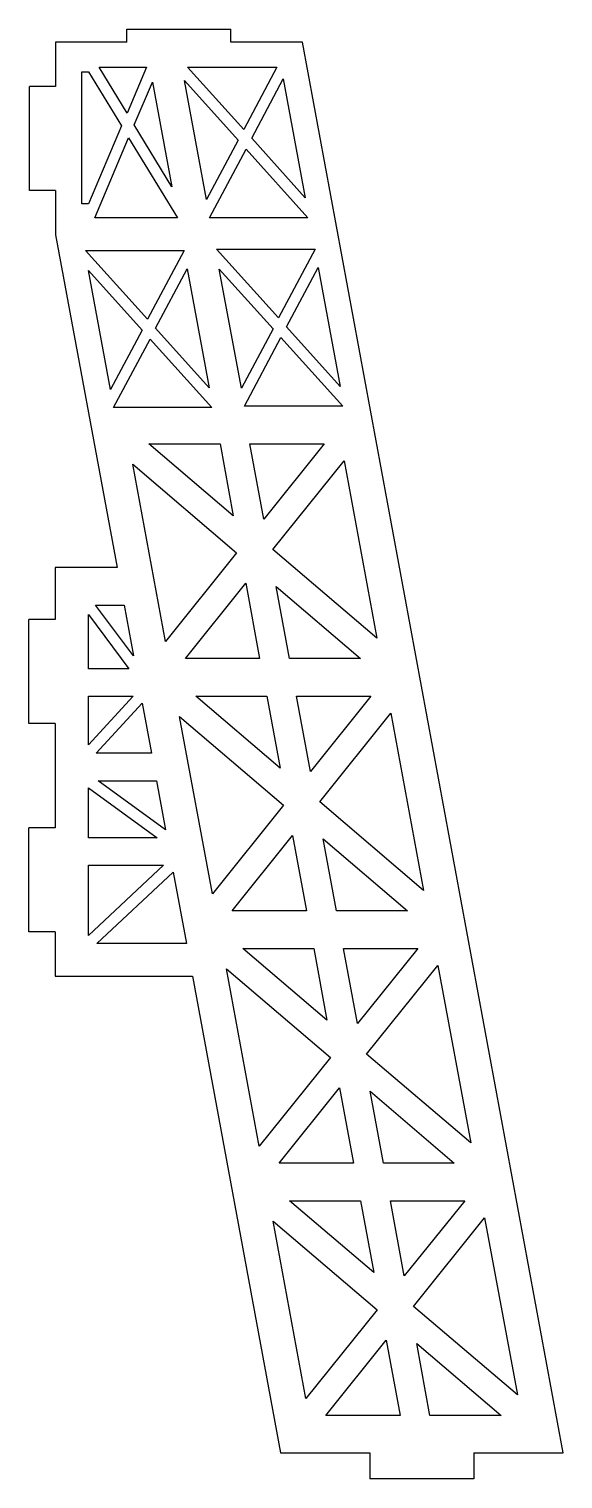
# Model space of a CAD drawing. Header units: millimetres. Extents: x -23918 to -23672, y -15150 to -14482.
import ezdxf

# ---------------------------------------------------------------- set-up
doc = ezdxf.new("R2010")
doc.units = ezdxf.units.MM

msp = doc.modelspace()

# ---------------------------------------------------------------- linework, layer by layer
for p, q in [((-23873.23, -14481.82, 24476.42), (-23825.23, -14481.82, 24476.42)), ((-23873.23, -14487.82, 24476.42), (-23873.23, -14481.82, 24476.42)), ((-23825.23, -14487.82, 24476.42), (-23825.23, -14481.82, 24476.42)), ((-23873.23, -14487.82, 24476.42), (-23906.1, -14487.82, 24476.42)), ((-23906.1, -14487.82, 24476.42), (-23906.1, -14508.26, 24476.42)), ((-23792.23, -14487.82, 24476.42), (-23825.23, -14487.82, 24476.42)), ((-23672.09, -15138.24, 24476.42), (-23792.23, -14487.82, 24476.42)), ((-23893.95, -14562.37, 24476.42), (-23893.95, -14501.59, 24476.42)), ((-23893.95, -14501.59, 24476.42), (-23890.95, -14501.59, 24476.42)), ((-23890.95, -14501.59, 24476.42), (-23875.67, -14526.51, 24476.42)), ((-23886.04, -14499.46, 24476.42), (-23864.15, -14499.46, 24476.42)), ((-23873.16, -14520.6, 24476.42), (-23886.04, -14499.46, 24476.42)), ((-23864.15, -14499.46, 24476.42), (-23873.16, -14520.6, 24476.42)), ((-23845.24, -14499.46, 24476.42), (-23804.15, -14499.46, 24476.42)), ((-23819.35, -14528.09, 24476.42), (-23845.24, -14499.46, 24476.42)), ((-23804.15, -14499.46, 24476.42), (-23819.35, -14528.09, 24476.42)), ((-23815.67, -14532.21, 24476.42), (-23801.14, -14504.84, 24476.42)), ((-23801.14, -14504.84, 24476.42), (-23791.02, -14559.67, 24476.42)), ((-23906.1, -14508.26, 24476.42), (-23918.1, -14508.26, 24476.42)), ((-23918.1, -14556.26, 24476.42), (-23918.1, -14508.26, 24476.42)), ((-23869.82, -14526.07, 24476.42), (-23861.44, -14506.27, 24476.42)), ((-23861.44, -14506.27, 24476.42), (-23852.44, -14554.61, 24476.42)), ((-23846.7, -14505.6, 24476.42), (-23821.95, -14533.07, 24476.42)), ((-23836.48, -14560.45, 24476.42), (-23846.7, -14505.6, 24476.42)), ((-23875.67, -14526.51, 24476.42), (-23890.95, -14562.37, 24476.42)), ((-23852.44, -14554.61, 24476.42), (-23869.82, -14526.07, 24476.42)), ((-23888.07, -14568.82, 24476.42), (-23872.42, -14532.03, 24476.42)), ((-23872.42, -14532.03, 24476.42), (-23849.88, -14568.82, 24476.42)), ((-23821.95, -14533.07, 24476.42), (-23836.48, -14560.45, 24476.42)), ((-23835.06, -14568.82, 24476.42), (-23818.27, -14537.19, 24476.42)), ((-23818.27, -14537.19, 24476.42), (-23789.78, -14568.82, 24476.42)), ((-23791.02, -14559.67, 24476.42), (-23815.67, -14532.21, 24476.42)), ((-23906.1, -14556.26, 24476.42), (-23918.1, -14556.26, 24476.42)), ((-23906.1, -14556.26, 24476.42), (-23906.1, -14576.71, 24476.42)), ((-23890.95, -14562.37, 24476.42), (-23893.95, -14562.37, 24476.42)), ((-23849.88, -14568.82, 24476.42), (-23888.07, -14568.82, 24476.42)), ((-23789.78, -14568.82, 24476.42), (-23835.06, -14568.82, 24476.42)), ((-23906.1, -14576.71, 24476.42), (-23877.69, -14730.02, 24476.42)), ((-23892.26, -14584, 24476.42), (-23846.86, -14584, 24476.42)), ((-23863.66, -14615.63, 24476.42), (-23892.26, -14584, 24476.42)), ((-23846.86, -14584, 24476.42), (-23863.66, -14615.63, 24476.42)), ((-23831.84, -14583.36, 24476.42), (-23786.45, -14583.36, 24476.42)), ((-23803.24, -14614.99, 24476.42), (-23831.84, -14583.36, 24476.42)), ((-23786.45, -14583.36, 24476.42), (-23803.24, -14614.99, 24476.42)), ((-23799.56, -14619.11, 24476.42), (-23785.03, -14591.74, 24476.42)), ((-23785.03, -14591.74, 24476.42), (-23774.91, -14646.57, 24476.42)), ((-23891.01, -14593.14, 24476.42), (-23866.26, -14620.61, 24476.42)), ((-23880.79, -14647.99, 24476.42), (-23891.01, -14593.14, 24476.42)), ((-23859.97, -14619.75, 24476.42), (-23845.47, -14592.42, 24476.42)), ((-23845.47, -14592.42, 24476.42), (-23835.26, -14647.27, 24476.42)), ((-23830.6, -14592.5, 24476.42), (-23805.84, -14619.97, 24476.42)), ((-23820.38, -14647.35, 24476.42), (-23830.6, -14592.5, 24476.42)), ((-23866.26, -14620.61, 24476.42), (-23880.79, -14647.99, 24476.42)), ((-23879.36, -14656.36, 24476.42), (-23862.57, -14624.73, 24476.42)), ((-23862.57, -14624.73, 24476.42), (-23834.08, -14656.36, 24476.42)), ((-23835.26, -14647.27, 24476.42), (-23859.97, -14619.75, 24476.42)), ((-23805.84, -14619.97, 24476.42), (-23820.38, -14647.35, 24476.42)), ((-23818.95, -14655.72, 24476.42), (-23802.16, -14624.09, 24476.42)), ((-23802.16, -14624.09, 24476.42), (-23773.67, -14655.72, 24476.42)), ((-23774.91, -14646.57, 24476.42), (-23799.56, -14619.11, 24476.42)), ((-23834.08, -14656.36, 24476.42), (-23879.36, -14656.36, 24476.42)), ((-23773.67, -14655.72, 24476.42), (-23818.95, -14655.72, 24476.42)), ((-23824.17, -14706.2, 24476.42), (-23863.04, -14673.06, 24476.42)), ((-23863.04, -14673.06, 24476.42), (-23830.28, -14673.06, 24476.42)), ((-23830.28, -14673.06, 24476.42), (-23824.17, -14706.2, 24476.42)), ((-23816.54, -14673.06, 24476.42), (-23782.26, -14673.06, 24476.42)), ((-23810.11, -14707.74, 24476.42), (-23816.54, -14673.06, 24476.42)), ((-23782.26, -14673.06, 24476.42), (-23810.11, -14707.74, 24476.42)), ((-23855.47, -14764.17, 24476.42), (-23870.57, -14682.45, 24476.42)), ((-23870.57, -14682.45, 24476.42), (-23822.63, -14723.31, 24476.42)), ((-23805.91, -14721.77, 24476.42), (-23773.07, -14680.91, 24476.42)), ((-23773.07, -14680.91, 24476.42), (-23757.97, -14762.63, 24476.42)), ((-23822.63, -14723.31, 24476.42), (-23855.47, -14764.17, 24476.42)), ((-23757.97, -14762.63, 24476.42), (-23805.91, -14721.77, 24476.42)), ((-23877.69, -14730.02, 24476.42), (-23906.39, -14730.02, 24476.42)), ((-23906.39, -14730.02, 24476.42), (-23906.39, -14754.02, 24476.42)), ((-23846.28, -14772.02, 24476.42), (-23818.43, -14737.34, 24476.42)), ((-23818.43, -14737.34, 24476.42), (-23812, -14772.02, 24476.42)), ((-23798.26, -14772.02, 24476.42), (-23804.37, -14738.88, 24476.42)), ((-23804.37, -14738.88, 24476.42), (-23765.5, -14772.02, 24476.42)), ((-23890.99, -14776.72, 24476.42), (-23890.99, -14751.78, 24476.42)), ((-23890.99, -14751.78, 24476.42), (-23872.38, -14776.72, 24476.42)), ((-23870.16, -14770.84, 24476.42), (-23887.69, -14747.35, 24476.42)), ((-23887.69, -14747.35, 24476.42), (-23874.47, -14747.35, 24476.42)), ((-23874.47, -14747.35, 24476.42), (-23870.16, -14770.84, 24476.42)), ((-23906.39, -14754.02, 24476.42), (-23918.39, -14754.02, 24476.42)), ((-23918.39, -14802.02, 24476.42), (-23918.39, -14754.02, 24476.42)), ((-23812, -14772.02, 24476.42), (-23846.28, -14772.02, 24476.42)), ((-23765.5, -14772.02, 24476.42), (-23798.26, -14772.02, 24476.42)), ((-23872.38, -14776.72, 24476.42), (-23890.99, -14776.72, 24476.42)), ((-23890.99, -14811.81, 24476.42), (-23890.99, -14789.35, 24476.42)), ((-23890.99, -14789.35, 24476.42), (-23870.32, -14789.35, 24476.42)), ((-23870.32, -14789.35, 24476.42), (-23890.99, -14811.81, 24476.42)), ((-23802.56, -14822.49, 24476.42), (-23841.43, -14789.35, 24476.42)), ((-23841.43, -14789.35, 24476.42), (-23808.67, -14789.35, 24476.42)), ((-23808.67, -14789.35, 24476.42), (-23802.56, -14822.49, 24476.42)), ((-23788.5, -14824.03, 24476.42), (-23794.94, -14789.35, 24476.42)), ((-23794.94, -14789.35, 24476.42), (-23760.65, -14789.35, 24476.42)), ((-23760.65, -14789.35, 24476.42), (-23788.5, -14824.03, 24476.42)), ((-23887.39, -14815.72, 24476.42), (-23866.12, -14792.62, 24476.42)), ((-23866.12, -14792.62, 24476.42), (-23861.94, -14815.72, 24476.42)), ((-23833.77, -14880.46, 24476.42), (-23848.95, -14798.75, 24476.42)), ((-23848.95, -14798.75, 24476.42), (-23801.02, -14839.61, 24476.42)), ((-23784.3, -14838.07, 24476.42), (-23751.46, -14797.21, 24476.42)), ((-23751.46, -14797.21, 24476.42), (-23736.36, -14878.92, 24476.42)), ((-23906.39, -14802.02, 24476.42), (-23918.39, -14802.02, 24476.42)), ((-23906.39, -14802.02, 24476.42), (-23906.39, -14850.02, 24476.42)), ((-23861.94, -14815.72, 24476.42), (-23887.39, -14815.72, 24476.42)), ((-23890.99, -14854.72, 24476.42), (-23890.99, -14831.63, 24476.42)), ((-23890.99, -14831.63, 24476.42), (-23859.25, -14854.72, 24476.42)), ((-23855.45, -14850.93, 24476.42), (-23886.49, -14828.35, 24476.42)), ((-23886.49, -14828.35, 24476.42), (-23859.63, -14828.35, 24476.42)), ((-23859.63, -14828.35, 24476.42), (-23855.45, -14850.93, 24476.42)), ((-23736.36, -14878.92, 24476.42), (-23784.3, -14838.07, 24476.42)), ((-23801.02, -14839.61, 24476.42), (-23833.77, -14880.46, 24476.42)), ((-23906.39, -14850.02, 24476.42), (-23918.39, -14850.02, 24476.42)), ((-23918.39, -14898.02, 24476.42), (-23918.39, -14850.02, 24476.42)), ((-23859.25, -14854.72, 24476.42), (-23890.99, -14854.72, 24476.42)), ((-23824.68, -14888.32, 24476.42), (-23796.82, -14853.64, 24476.42)), ((-23796.82, -14853.64, 24476.42), (-23790.39, -14888.32, 24476.42)), ((-23776.56, -14888.32, 24476.42), (-23782.74, -14855.19, 24476.42)), ((-23782.74, -14855.19, 24476.42), (-23743.89, -14888.32, 24476.42)), ((-23890.99, -14899.77, 24476.42), (-23890.99, -14867.35, 24476.42)), ((-23890.99, -14867.35, 24476.42), (-23856.29, -14867.35, 24476.42)), ((-23856.29, -14867.35, 24476.42), (-23890.99, -14899.77, 24476.42)), ((-23887.11, -14903.4, 24476.42), (-23851.84, -14870.44, 24476.42)), ((-23851.84, -14870.44, 24476.42), (-23845.73, -14903.4, 24476.42)), ((-23790.39, -14888.32, 24476.42), (-23824.68, -14888.32, 24476.42)), ((-23743.89, -14888.32, 24476.42), (-23776.56, -14888.32, 24476.42)), ((-23906.39, -14898.02, 24476.42), (-23918.39, -14898.02, 24476.42)), ((-23906.39, -14898.02, 24476.42), (-23906.39, -14918.4, 24476.42)), ((-23845.73, -14903.4, 24476.42), (-23887.11, -14903.4, 24476.42)), ((-23780.95, -14938.79, 24476.42), (-23819.82, -14905.65, 24476.42)), ((-23819.82, -14905.65, 24476.42), (-23787.06, -14905.65, 24476.42)), ((-23787.06, -14905.65, 24476.42), (-23780.95, -14938.79, 24476.42)), ((-23766.89, -14940.33, 24476.42), (-23773.33, -14905.65, 24476.42)), ((-23773.33, -14905.65, 24476.42), (-23739.04, -14905.65, 24476.42)), ((-23739.04, -14905.65, 24476.42), (-23766.89, -14940.33, 24476.42)), ((-23906.39, -14918.4, 24476.42), (-23842.94, -14918.4, 24476.42)), ((-23842.94, -14918.4, 24476.42), (-23802.39, -15138.24, 24476.42)), ((-23812.16, -14996.76, 24476.42), (-23827.35, -14915.04, 24476.42)), ((-23827.35, -14915.04, 24476.42), (-23779.32, -14955.9, 24476.42)), ((-23762.69, -14954.36, 24476.42), (-23729.85, -14913.5, 24476.42)), ((-23729.85, -14913.5, 24476.42), (-23714.67, -14995.22, 24476.42)), ((-23779.32, -14955.9, 24476.42), (-23812.16, -14996.76, 24476.42)), ((-23714.67, -14995.22, 24476.42), (-23762.69, -14954.36, 24476.42)), ((-23802.97, -15004.61, 24476.42), (-23775.13, -14969.95, 24476.42)), ((-23775.13, -14969.95, 24476.42), (-23768.78, -15004.61, 24476.42)), ((-23754.95, -15004.61, 24476.42), (-23761.06, -14971.48, 24476.42)), ((-23761.06, -14971.48, 24476.42), (-23722.28, -15004.61, 24476.42)), ((-23768.78, -15004.61, 24476.42), (-23802.97, -15004.61, 24476.42)), ((-23722.28, -15004.61, 24476.42), (-23754.95, -15004.61, 24476.42)), ((-23759.37, -15055.07, 24476.42), (-23798.21, -15021.95, 24476.42)), ((-23798.21, -15021.95, 24476.42), (-23765.55, -15021.95, 24476.42)), ((-23765.55, -15021.95, 24476.42), (-23759.37, -15055.07, 24476.42)), ((-23745.29, -15056.63, 24476.42), (-23751.72, -15021.95, 24476.42)), ((-23751.72, -15021.95, 24476.42), (-23717.43, -15021.95, 24476.42)), ((-23717.43, -15021.95, 24476.42), (-23745.29, -15056.63, 24476.42)), ((-23790.65, -15113.06, 24476.42), (-23805.74, -15031.34, 24476.42)), ((-23805.74, -15031.34, 24476.42), (-23757.8, -15072.2, 24476.42)), ((-23741.09, -15070.66, 24476.42), (-23708.34, -15029.8, 24476.42)), ((-23708.34, -15029.8, 24476.42), (-23693.15, -15111.51, 24476.42)), ((-23757.8, -15072.2, 24476.42), (-23790.65, -15113.06, 24476.42)), ((-23693.15, -15111.51, 24476.42), (-23741.09, -15070.66, 24476.42)), ((-23781.46, -15120.91, 24476.42), (-23753.61, -15086.23, 24476.42)), ((-23753.61, -15086.23, 24476.42), (-23747.17, -15120.91, 24476.42)), ((-23733.44, -15120.91, 24476.42), (-23739.54, -15087.77, 24476.42)), ((-23739.54, -15087.77, 24476.42), (-23700.68, -15120.91, 24476.42)), ((-23747.17, -15120.91, 24476.42), (-23781.46, -15120.91, 24476.42)), ((-23700.68, -15120.91, 24476.42), (-23733.44, -15120.91, 24476.42)), ((-23802.39, -15138.24, 24476.42), (-23761.24, -15138.24, 24476.42)), ((-23761.24, -15138.24, 24476.42), (-23761.24, -15150.24, 24476.42)), ((-23713.24, -15138.24, 24476.42), (-23713.24, -15150.24, 24476.42)), ((-23713.24, -15138.24, 24476.42), (-23672.09, -15138.24, 24476.42)), ((-23713.24, -15150.24, 24476.42), (-23761.24, -15150.24, 24476.42))]:
    msp.add_line(p, q)

doc.saveas('drawing.dxf')
